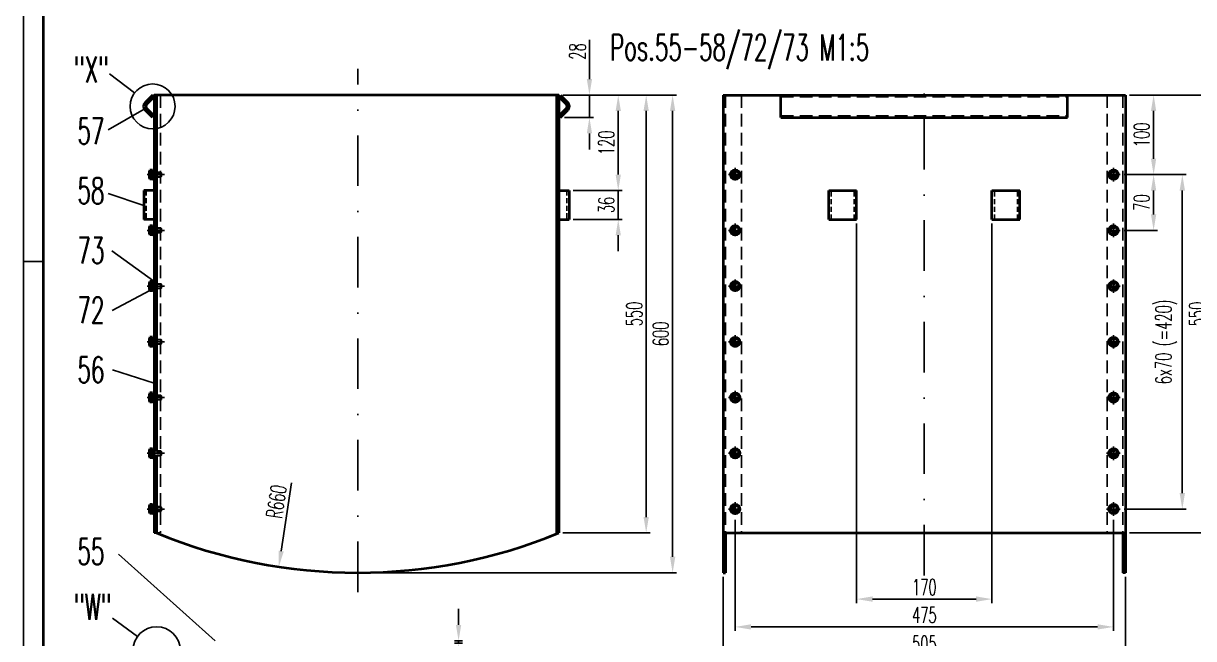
# Model space of a CAD drawing. Extents: x -1561 to -720, y 5788 to 6382.
# Drawn here: x -1556.4 to -1262.5, y 5990.1 to 6144.7 of the extents above; entities that cross this region are included whole.
import ezdxf

# ---------------------------------------------------------------- set-up
doc = ezdxf.new("R2010")
doc.units = 0
doc.linetypes.add('STRICHPUNKT', pattern=[25.4, 12.7, -6.35, 0, -6.35])
doc.linetypes.add('VERDECKT', pattern=[9.525, 6.35, -3.175])
doc.layers.get('Defpoints').update_dxf_attribs({"linetype": 'CONTINUOUS'})
for name, color, linetype, lineweight in [('ACHSE', 150, 'STRICHPUNKT', 25), ('BEM', 6, 'CONTINUOUS', 25), ('TEXT_7', 1, 'CONTINUOUS', 60), ('VERDECKT', 2, 'VERDECKT', 25), ('VOLL_03', 6, 'CONTINUOUS', 25), ('VOLL_05', 7, 'CONTINUOUS', 40)]:
    doc.layers.add(name, color=color, linetype=linetype, lineweight=lineweight)
doc.styles.add('ROMANS', font='romans.shx', dxfattribs={"width": 0.6, "height": 80})
doc.styles.get("Standard").update_dxf_attribs({"font": 'romans.shx', "width": 0.6})
doc.dimstyles.get("Standard").update_dxf_attribs({"dimtxt": 4, "dimasz": 4, "dimexe": 1, "dimexo": 1, "dimgap": 1, "dimtad": 1, "dimdsep": 46, "dimtxsty": 'Standard', "dimcen": 0, "dimclrd": 256, "dimclre": 256, "dimclrt": 256, "dimazin": 0, "dimtfac": 1, "dimtmove": 0, "dimatfit": 3, "dimfxl": 0, "dimtolj": 1, "dimtzin": 0, "dimarcsym": 0})

# ---------------------------------------------------------------- blocks, each defined once
blk = doc.blocks.new('*D70')
at = {"layer": 'BEM', "lineweight": -2}
for p, q in [((-1347.11, 6094.42), (-1347.11, 5999.04)), ((-1313.11, 6094.42), (-1313.11, 5999.04)), ((-1343.11, 6000.04), (-1317.11, 6000.04))]:
    blk.add_line(p, q, dxfattribs=at)
at = {"layer": 'BEM'}
for points in [[(-1343.11, 6000.71), (-1343.11, 5999.37), (-1347.11, 6000.04)], [(-1317.11, 6000.71), (-1317.11, 5999.37), (-1313.11, 6000.04)]]:
    blk.add_solid(points, dxfattribs=at)
at = {"layer": 'Defpoints', "color": 0}
for p in [(-1347.11, 6095.42), (-1313.11, 6095.42), (-1313.11, 6000.04)]:
    blk.add_point(p, dxfattribs=at)
at = {"layer": 'BEM', "insert": (-1330.11, 6003.04), "char_height": 4, "attachment_point": 5}
blk.add_mtext('\\A1;170', dxfattribs=at)
blk = doc.blocks.new('*D69')
at = {"layer": 'BEM', "lineweight": -2}
for p, q in [((-1377.61, 6019.96), (-1377.61, 5992.05)), ((-1282.61, 6019.96), (-1282.61, 5992.05)), ((-1373.61, 5993.05), (-1286.61, 5993.05))]:
    blk.add_line(p, q, dxfattribs=at)
at = {"layer": 'BEM'}
for points in [[(-1373.61, 5993.72), (-1373.61, 5992.39), (-1377.61, 5993.05)], [(-1286.61, 5993.72), (-1286.61, 5992.39), (-1282.61, 5993.05)]]:
    blk.add_solid(points, dxfattribs=at)
at = {"layer": 'Defpoints', "color": 0}
for p in [(-1377.61, 6020.96), (-1282.61, 6020.96), (-1282.61, 5993.05)]:
    blk.add_point(p, dxfattribs=at)
at = {"layer": 'BEM', "insert": (-1330.11, 5996.05), "char_height": 4, "attachment_point": 5}
blk.add_mtext('\\A1;475', dxfattribs=at)
blk = doc.blocks.new('*D68')
at = {"layer": 'BEM', "lineweight": -2}
for p, q in [((-1380.61, 6005.66), (-1380.61, 5984.83)), ((-1279.61, 6005.66), (-1279.61, 5984.83)), ((-1283.61, 5985.83), (-1376.61, 5985.83))]:
    blk.add_line(p, q, dxfattribs=at)
at = {"layer": 'BEM'}
for points in [[(-1376.61, 5986.49), (-1376.61, 5985.16), (-1380.61, 5985.83)], [(-1283.61, 5986.49), (-1283.61, 5985.16), (-1279.61, 5985.83)]]:
    blk.add_solid(points, dxfattribs=at)
at = {"layer": 'Defpoints', "color": 0}
for p in [(-1380.61, 6006.66), (-1279.61, 6006.66), (-1380.61, 5985.83)]:
    blk.add_point(p, dxfattribs=at)
at = {"layer": 'BEM', "insert": (-1330.11, 5988.83), "char_height": 4, "attachment_point": 5}
blk.add_mtext('\\A1;505', dxfattribs=at)
blk = doc.blocks.new('*D67')
at = {"layer": 'BEM', "lineweight": -2}
for p, q in [((-1278.61, 6126.66), (-1257.58, 6126.66)), ((-1258.58, 6122.66), (-1258.58, 6020.66)), ((-1278.61, 6016.66), (-1257.58, 6016.66))]:
    blk.add_line(p, q, dxfattribs=at)
at = {"layer": 'BEM'}
for points in [[(-1259.25, 6122.66), (-1257.92, 6122.66), (-1258.58, 6126.66)], [(-1259.25, 6020.66), (-1257.92, 6020.66), (-1258.58, 6016.66)]]:
    blk.add_solid(points, dxfattribs=at)
at = {"layer": 'Defpoints', "color": 0}
for p in [(-1279.61, 6126.66), (-1279.61, 6016.66), (-1258.58, 6016.66)]:
    blk.add_point(p, dxfattribs=at)
at = {"layer": 'BEM', "insert": (-1261.58, 6071.66), "char_height": 4, "attachment_point": 5, "rotation": 90}
blk.add_mtext('\\A1;550', dxfattribs=at)
blk = doc.blocks.new('*D66')
at = {"layer": 'BEM', "lineweight": -2}
for p, q in [((-1279.91, 6106.66), (-1264.31, 6106.66)), ((-1265.31, 6102.66), (-1265.31, 6026.66)), ((-1279.91, 6022.66), (-1264.31, 6022.66))]:
    blk.add_line(p, q, dxfattribs=at)
at = {"layer": 'BEM'}
for points in [[(-1265.98, 6102.66), (-1264.64, 6102.66), (-1265.31, 6106.66)], [(-1265.98, 6026.66), (-1264.64, 6026.66), (-1265.31, 6022.66)]]:
    blk.add_solid(points, dxfattribs=at)
at = {"layer": 'Defpoints', "color": 0}
for p in [(-1280.91, 6106.66), (-1280.91, 6022.66), (-1265.31, 6022.66)]:
    blk.add_point(p, dxfattribs=at)
at = {"layer": 'BEM', "insert": (-1269.36, 6064.66), "char_height": 4, "attachment_point": 5, "rotation": 90}
blk.add_mtext('\\A1;6x70 (=420)', dxfattribs=at)
blk = doc.blocks.new('*D65')
at = {"layer": 'BEM', "lineweight": -2}
for p, q in [((-1279.91, 6106.66), (-1271.52, 6106.66)), ((-1272.52, 6102.66), (-1272.52, 6096.66)), ((-1279.91, 6092.66), (-1271.52, 6092.66))]:
    blk.add_line(p, q, dxfattribs=at)
at = {"layer": 'BEM'}
for points in [[(-1273.19, 6102.66), (-1271.86, 6102.66), (-1272.52, 6106.66)], [(-1273.19, 6096.66), (-1271.86, 6096.66), (-1272.52, 6092.66)]]:
    blk.add_solid(points, dxfattribs=at)
at = {"layer": 'Defpoints', "color": 0}
for p in [(-1280.91, 6106.66), (-1280.91, 6092.66), (-1272.52, 6092.66)]:
    blk.add_point(p, dxfattribs=at)
at = {"layer": 'BEM', "insert": (-1275.52, 6099.66), "char_height": 4, "attachment_point": 5, "rotation": 90}
blk.add_mtext('\\A1;70', dxfattribs=at)
blk = doc.blocks.new('*D64')
at = {"layer": 'BEM', "lineweight": -2}
for p, q in [((-1278.61, 6126.66), (-1271.52, 6126.66)), ((-1272.52, 6122.66), (-1272.52, 6110.66)), ((-1279.91, 6106.66), (-1271.52, 6106.66))]:
    blk.add_line(p, q, dxfattribs=at)
at = {"layer": 'BEM'}
for points in [[(-1273.19, 6122.66), (-1271.86, 6122.66), (-1272.52, 6126.66)], [(-1273.19, 6110.66), (-1271.86, 6110.66), (-1272.52, 6106.66)]]:
    blk.add_solid(points, dxfattribs=at)
at = {"layer": 'Defpoints', "color": 0}
for p in [(-1279.61, 6126.66), (-1280.91, 6106.66), (-1272.52, 6106.66)]:
    blk.add_point(p, dxfattribs=at)
at = {"layer": 'BEM', "insert": (-1275.52, 6116.66), "char_height": 4, "attachment_point": 5, "rotation": 90}
blk.add_mtext('\\A1;100', dxfattribs=at)
blk = doc.blocks.new('*D203')
at = {"layer": 'BEM', "lineweight": -2}
for p, q in [((-1447.08, 5993.57), (-1447.08, 5997.57)), ((-1446.08, 5989.57), (-1448.08, 5989.57)), ((-1446.08, 5988.97), (-1448.08, 5988.97)), ((-1447.08, 5989.57), (-1447.08, 5988.97)), ((-1447.08, 5984.97), (-1447.08, 5977.37))]:
    blk.add_line(p, q, dxfattribs=at)
at = {"layer": 'BEM'}
for points in [[(-1447.75, 5993.57), (-1446.41, 5993.57), (-1447.08, 5989.57)], [(-1447.75, 5984.97), (-1446.41, 5984.97), (-1447.08, 5988.97)]]:
    blk.add_solid(points, dxfattribs=at)
at = {"layer": 'Defpoints', "color": 0}
for p in [(-1447.08, 5988.97), (-1445.08, 5989.57), (-1445.08, 5988.97)]:
    blk.add_point(p, dxfattribs=at)
at = {"layer": 'BEM', "insert": (-1450.08, 5979.17), "char_height": 4, "attachment_point": 5, "rotation": 90}
blk.add_mtext('\\A1;3', dxfattribs=at)
blk = doc.blocks.new('*D202')
at = {"layer": 'BEM', "lineweight": -2}
for p, q in [((-1420.92, 6126.66), (-1392.32, 6126.66)), ((-1393.32, 6122.66), (-1393.32, 6010.66)), ((-1471.42, 6006.66), (-1392.32, 6006.66))]:
    blk.add_line(p, q, dxfattribs=at)
at = {"layer": 'BEM'}
for points in [[(-1393.99, 6122.66), (-1392.65, 6122.66), (-1393.32, 6126.66)], [(-1393.99, 6010.66), (-1392.65, 6010.66), (-1393.32, 6006.66)]]:
    blk.add_solid(points, dxfattribs=at)
at = {"layer": 'Defpoints', "color": 0}
for p in [(-1421.92, 6126.66), (-1472.42, 6006.66), (-1393.32, 6006.66)]:
    blk.add_point(p, dxfattribs=at)
at = {"layer": 'BEM', "insert": (-1396.32, 6066.66), "char_height": 4, "attachment_point": 5, "rotation": 90}
blk.add_mtext('\\A1;600', dxfattribs=at)
blk = doc.blocks.new('*D201')
at = {"layer": 'BEM', "lineweight": -2}
for p, q in [((-1406.98, 6106.66), (-1406.98, 6110.66)), ((-1418.32, 6102.66), (-1405.98, 6102.66)), ((-1406.98, 6102.66), (-1406.98, 6095.42)), ((-1418.32, 6095.42), (-1405.98, 6095.42)), ((-1406.98, 6091.42), (-1406.98, 6087.42))]:
    blk.add_line(p, q, dxfattribs=at)
at = {"layer": 'BEM'}
for points in [[(-1407.64, 6106.66), (-1406.31, 6106.66), (-1406.98, 6102.66)], [(-1407.64, 6091.42), (-1406.31, 6091.42), (-1406.98, 6095.42)]]:
    blk.add_solid(points, dxfattribs=at)
at = {"layer": 'Defpoints', "color": 0}
for p in [(-1419.32, 6102.66), (-1419.32, 6095.42), (-1406.98, 6095.42)]:
    blk.add_point(p, dxfattribs=at)
at = {"layer": 'BEM', "insert": (-1409.98, 6099.04), "char_height": 4, "attachment_point": 5, "rotation": 90}
blk.add_mtext('\\A1;36', dxfattribs=at)
blk = doc.blocks.new('*D200')
at = {"layer": 'BEM', "lineweight": -2}
for p, q in [((-1420.92, 6126.66), (-1405.98, 6126.66)), ((-1406.98, 6106.66), (-1406.98, 6122.66)), ((-1418.32, 6102.66), (-1405.98, 6102.66))]:
    blk.add_line(p, q, dxfattribs=at)
at = {"layer": 'BEM'}
for points in [[(-1407.64, 6122.66), (-1406.31, 6122.66), (-1406.98, 6126.66)], [(-1407.64, 6106.66), (-1406.31, 6106.66), (-1406.98, 6102.66)]]:
    blk.add_solid(points, dxfattribs=at)
at = {"layer": 'Defpoints', "color": 0}
for p in [(-1421.92, 6126.66), (-1406.98, 6126.66), (-1419.32, 6102.66)]:
    blk.add_point(p, dxfattribs=at)
at = {"layer": 'BEM', "insert": (-1409.98, 6114.66), "char_height": 4, "attachment_point": 5, "rotation": 90}
blk.add_mtext('\\A1;120', dxfattribs=at)
blk = doc.blocks.new('*D199')
at = {"layer": 'BEM', "lineweight": -2}
for p, q in [((-1414.22, 6130.66), (-1414.22, 6140.55)), ((-1420.5, 6126.66), (-1413.22, 6126.66)), ((-1414.22, 6121.01), (-1414.22, 6126.66)), ((-1420.5, 6121.01), (-1413.22, 6121.01)), ((-1414.22, 6117.01), (-1414.22, 6113.01))]:
    blk.add_line(p, q, dxfattribs=at)
at = {"layer": 'BEM'}
for points in [[(-1414.88, 6130.66), (-1413.55, 6130.66), (-1414.22, 6126.66)], [(-1414.88, 6117.01), (-1413.55, 6117.01), (-1414.22, 6121.01)]]:
    blk.add_solid(points, dxfattribs=at)
at = {"layer": 'Defpoints', "color": 0}
for p in [(-1421.5, 6126.66), (-1414.22, 6126.66), (-1421.5, 6121.01)]:
    blk.add_point(p, dxfattribs=at)
at = {"layer": 'BEM', "insert": (-1417.22, 6137.61), "char_height": 4, "attachment_point": 5, "rotation": 90}
blk.add_mtext('\\A1;28', dxfattribs=at)
blk = doc.blocks.new('*D198')
at = {"layer": 'BEM', "lineweight": -2}
for p, q in [((-1420.92, 6126.66), (-1398.96, 6126.66)), ((-1399.96, 6122.66), (-1399.96, 6020.66)), ((-1420.92, 6016.66), (-1398.96, 6016.66))]:
    blk.add_line(p, q, dxfattribs=at)
at = {"layer": 'BEM'}
for points in [[(-1400.63, 6122.66), (-1399.3, 6122.66), (-1399.96, 6126.66)], [(-1400.63, 6020.66), (-1399.3, 6020.66), (-1399.96, 6016.66)]]:
    blk.add_solid(points, dxfattribs=at)
at = {"layer": 'Defpoints', "color": 0}
for p in [(-1421.92, 6126.66), (-1421.92, 6016.66), (-1399.96, 6016.66)]:
    blk.add_point(p, dxfattribs=at)
at = {"layer": 'BEM', "insert": (-1402.96, 6071.66), "char_height": 4, "attachment_point": 5, "rotation": 90}
blk.add_mtext('\\A1;550', dxfattribs=at)
blk = doc.blocks.new('*D197')
at = {"layer": 'BEM', "lineweight": -2}
blk.add_line((-1489.05, 6029.23), (-1491.64, 6012.11), dxfattribs=at)
at = {"layer": 'BEM'}
blk.add_solid([(-1492.3, 6012.21), (-1490.98, 6012.01), (-1492.24, 6008.15)], dxfattribs=at)
at = {"layer": 'Defpoints', "color": 0}
for p in [(-1472.42, 6139.17), (-1492.24, 6008.15)]:
    blk.add_point(p, dxfattribs=at)
at = {"layer": 'BEM', "insert": (-1492.8, 6024.51), "char_height": 4, "attachment_point": 5, "rotation": 81.3977}
blk.add_mtext('\\A1;R660', dxfattribs=at)

msp = doc.modelspace()

# ---------------------------------------------------------------- linework, layer by layer
at = {"layer": 'ACHSE'}
for p, q in [((-1472.4213, 6001.8215), (-1472.4213, 6133.228)), ((-1330.1141, 6005.9866), (-1330.1141, 6132.8258)), ((-1282.6141, 6108.3633), (-1282.6141, 6104.9622)), ((-1525.3335, 6106.6628), (-1520.9473, 6106.6628)), ((-1280.9135, 6106.6628), (-1284.3146, 6106.6628)), ((-1525.3335, 6092.6628), (-1520.9473, 6092.6628)), ((-1280.9135, 6092.6628), (-1284.3146, 6092.6628)), ((-1282.6141, 6094.3633), (-1282.6141, 6090.9622)), ((-1525.3335, 6078.6628), (-1520.9473, 6078.6628)), ((-1280.9135, 6078.6628), (-1284.3146, 6078.6628)), ((-1282.6141, 6080.3633), (-1282.6141, 6076.9622)), ((-1282.6141, 6066.3633), (-1282.6141, 6062.9622)), ((-1525.3335, 6064.6628), (-1520.9473, 6064.6628)), ((-1280.9135, 6064.6628), (-1284.3146, 6064.6628)), ((-1282.6141, 6052.3633), (-1282.6141, 6048.9622)), ((-1525.3335, 6050.6628), (-1520.9473, 6050.6628)), ((-1280.9135, 6050.6628), (-1284.3146, 6050.6628)), ((-1282.6141, 6038.3633), (-1282.6141, 6034.9622)), ((-1525.3335, 6036.6628), (-1520.9473, 6036.6628)), ((-1280.9135, 6036.6628), (-1284.3146, 6036.6628)), ((-1525.3335, 6022.6628), (-1520.9473, 6022.6628)), ((-1280.9135, 6022.6628), (-1284.3146, 6022.6628)), ((-1282.6141, 6024.3633), (-1282.6141, 6020.9622))]:
    msp.add_line(p, q, dxfattribs=at)
at = {"layer": 'ACHSE', "ltscale": 0.2}
for p, q in [((-1377.6141, 6108.3633), (-1377.6141, 6104.9622)), ((-1379.3146, 6106.6628), (-1375.9135, 6106.6628)), ((-1379.3146, 6092.6628), (-1375.9135, 6092.6628)), ((-1377.6141, 6094.3633), (-1377.6141, 6090.9622)), ((-1379.3146, 6078.6628), (-1375.9135, 6078.6628)), ((-1377.6141, 6080.3633), (-1377.6141, 6076.9622)), ((-1377.6141, 6066.3633), (-1377.6141, 6062.9622)), ((-1379.3146, 6064.6628), (-1375.9135, 6064.6628)), ((-1377.6141, 6052.3633), (-1377.6141, 6048.9622)), ((-1379.3146, 6050.6628), (-1375.9135, 6050.6628)), ((-1377.6141, 6038.3633), (-1377.6141, 6034.9622)), ((-1379.3146, 6036.6628), (-1375.9135, 6036.6628)), ((-1379.3146, 6022.6628), (-1375.9135, 6022.6628)), ((-1377.6141, 6024.3633), (-1377.6141, 6020.9622))]:
    msp.add_line(p, q, dxfattribs=at)
at = {"layer": 'BEM'}
for p, q in [((-1534.7842, 6131.9793), (-1528.4423, 6127.2052)), ((-1535.0566, 6117.941), (-1526.0082, 6123.1372)), ((-1535.1069, 6101.9133), (-1526.1213, 6098.8966)), ((-1534.1653, 6087.552), (-1523.6513, 6079.8628)), ((-1534.1252, 6072.4966), (-1524.6476, 6077.5466)), ((-1534.0003, 6057.5918), (-1523.5213, 6054.2862)), ((-1508.2358, 5989.5741), (-1532.4993, 6011.3085)), ((-1534.0376, 5995.2576), (-1527.7102, 5990.6565))]:
    msp.add_line(p, q, dxfattribs=at)
for centre, radius in [((-1523.9263, 6123.8058), 5.6524), ((-1522.9213, 5987.1741), 5.9211)]:
    msp.add_circle(centre, radius, dxfattribs=at)
at = {"layer": 'VERDECKT', "ltscale": 0.5}
for p, q in [((-1521.9213, 6126.6628), (-1521.9213, 6016.6628)), ((-1380.0141, 6126.6628), (-1380.0141, 6016.6628)), ((-1376.0141, 6126.6628), (-1376.0141, 6016.6628)), ((-1366.1141, 6126.2385), (-1294.1141, 6126.2385)), ((-1284.2141, 6126.6628), (-1284.2141, 6016.6628)), ((-1280.2141, 6126.6628), (-1280.2141, 6016.6628)), ((-1366.1141, 6121.4302), (-1294.1141, 6121.4302)), ((-1521.7131, 6023.1408), (-1521.8351, 6023.2628)), ((-1521.8351, 6023.2628), (-1521.8351, 6022.0628)), ((-1521.8351, 6022.0628), (-1521.7131, 6022.1848)), ((-1521.7131, 6023.1408), (-1521.7131, 6022.1848)), ((-1522.9213, 6016.6628), (-1521.9213, 6016.6628))]:
    msp.add_line(p, q, dxfattribs=at)
at = {"layer": 'VERDECKT', "ltscale": 0.2}
for p, q in [((-1521.8351, 6107.2628), (-1523.5213, 6107.2628)), ((-1521.7131, 6107.1408), (-1523.5213, 6107.1408)), ((-1521.7131, 6106.1848), (-1523.5213, 6106.1848)), ((-1521.8351, 6106.0628), (-1523.5213, 6106.0628)), ((-1521.7131, 6107.1408), (-1521.8351, 6107.2628)), ((-1521.8351, 6107.2628), (-1521.8351, 6106.0628)), ((-1521.8351, 6106.0628), (-1521.7131, 6106.1848)), ((-1521.7131, 6107.1408), (-1521.7131, 6106.1848)), ((-1525.5213, 6102.6628), (-1525.5213, 6095.4205)), ((-1419.9213, 6102.6628), (-1419.9213, 6095.4205)), ((-1353.5141, 6095.4205), (-1353.5141, 6102.6628)), ((-1347.7141, 6095.4205), (-1347.7141, 6102.6628)), ((-1312.5141, 6095.4205), (-1312.5141, 6102.6628)), ((-1306.7141, 6095.4205), (-1306.7141, 6102.6628)), ((-1521.8351, 6093.2628), (-1523.5213, 6093.2628)), ((-1521.7131, 6093.1408), (-1523.5213, 6093.1408)), ((-1521.7131, 6093.1408), (-1521.8351, 6093.2628)), ((-1521.8351, 6093.2628), (-1521.8351, 6092.0628)), ((-1521.7131, 6093.1408), (-1521.7131, 6092.1848)), ((-1521.7131, 6092.1848), (-1523.5213, 6092.1848)), ((-1521.8351, 6092.0628), (-1523.5213, 6092.0628)), ((-1521.8351, 6092.0628), (-1521.7131, 6092.1848)), ((-1521.8351, 6079.2628), (-1523.5213, 6079.2628)), ((-1521.7131, 6079.1408), (-1523.5213, 6079.1408)), ((-1521.7131, 6078.1848), (-1523.5213, 6078.1848)), ((-1521.8351, 6078.0628), (-1523.5213, 6078.0628)), ((-1521.7131, 6079.1408), (-1521.8351, 6079.2628)), ((-1521.8351, 6079.2628), (-1521.8351, 6078.0628)), ((-1521.8351, 6078.0628), (-1521.7131, 6078.1848)), ((-1521.7131, 6079.1408), (-1521.7131, 6078.1848)), ((-1521.8351, 6065.2628), (-1523.5213, 6065.2628)), ((-1521.7131, 6065.1408), (-1523.5213, 6065.1408)), ((-1521.7131, 6064.1848), (-1523.5213, 6064.1848)), ((-1521.8351, 6064.0628), (-1523.5213, 6064.0628)), ((-1521.7131, 6065.1408), (-1521.8351, 6065.2628)), ((-1521.8351, 6065.2628), (-1521.8351, 6064.0628)), ((-1521.8351, 6064.0628), (-1521.7131, 6064.1848)), ((-1521.7131, 6065.1408), (-1521.7131, 6064.1848)), ((-1521.8351, 6051.2628), (-1523.5213, 6051.2628)), ((-1521.7131, 6051.1408), (-1523.5213, 6051.1408)), ((-1521.7131, 6050.1848), (-1523.5213, 6050.1848)), ((-1521.8351, 6050.0628), (-1523.5213, 6050.0628)), ((-1521.7131, 6051.1408), (-1521.8351, 6051.2628)), ((-1521.8351, 6051.2628), (-1521.8351, 6050.0628)), ((-1521.8351, 6050.0628), (-1521.7131, 6050.1848)), ((-1521.7131, 6051.1408), (-1521.7131, 6050.1848)), ((-1521.8351, 6037.2628), (-1523.5213, 6037.2628)), ((-1521.7131, 6037.1408), (-1523.5213, 6037.1408)), ((-1521.7131, 6037.1408), (-1521.8351, 6037.2628)), ((-1521.8351, 6037.2628), (-1521.8351, 6036.0628)), ((-1521.7131, 6037.1408), (-1521.7131, 6036.1848)), ((-1521.7131, 6036.1848), (-1523.5213, 6036.1848)), ((-1521.8351, 6036.0628), (-1523.5213, 6036.0628)), ((-1521.8351, 6036.0628), (-1521.7131, 6036.1848)), ((-1521.8351, 6023.2628), (-1523.5213, 6023.2628)), ((-1521.7131, 6023.1408), (-1523.5213, 6023.1408)), ((-1521.7131, 6022.1848), (-1523.5213, 6022.1848)), ((-1521.8351, 6022.0628), (-1523.5213, 6022.0628))]:
    msp.add_line(p, q, dxfattribs=at)
for centre, radius in [((-1377.6141, 6106.6628), 0.8235), ((-1282.6141, 6106.6628), 0.8235), ((-1377.6141, 6106.6628), 0.6), ((-1282.6141, 6106.6628), 0.6), ((-1377.6141, 6092.6628), 0.8235), ((-1377.6141, 6092.6628), 0.6), ((-1282.6141, 6092.6628), 0.8235), ((-1282.6141, 6092.6628), 0.6), ((-1377.6141, 6078.6628), 0.8235), ((-1377.6141, 6078.6628), 0.6), ((-1282.6141, 6078.6628), 0.8235), ((-1282.6141, 6078.6628), 0.6), ((-1377.6141, 6064.6628), 0.8235), ((-1377.6141, 6064.6628), 0.6), ((-1282.6141, 6064.6628), 0.8235), ((-1282.6141, 6064.6628), 0.6), ((-1377.6141, 6050.6628), 0.8235), ((-1282.6141, 6050.6628), 0.8235), ((-1377.6141, 6050.6628), 0.6), ((-1282.6141, 6050.6628), 0.6), ((-1377.6141, 6036.6628), 0.8235), ((-1377.6141, 6036.6628), 0.6), ((-1282.6141, 6036.6628), 0.8235), ((-1282.6141, 6036.6628), 0.6), ((-1377.6141, 6022.6628), 0.8235), ((-1377.6141, 6022.6628), 0.6), ((-1282.6141, 6022.6628), 0.8235), ((-1282.6141, 6022.6628), 0.6)]:
    msp.add_circle(centre, radius, dxfattribs=at)
for centre, start, end in [((-1377.6141, 6106.6628), 75, 345), ((-1282.6141, 6106.6628), 195, 105), ((-1377.6141, 6092.6628), 75, 345), ((-1282.6141, 6092.6628), 195, 105), ((-1377.6141, 6078.6628), 75, 345), ((-1282.6141, 6078.6628), 195, 105), ((-1377.6141, 6064.6628), 75, 345), ((-1282.6141, 6064.6628), 195, 105), ((-1377.6141, 6050.6628), 75, 345), ((-1282.6141, 6050.6628), 195, 105), ((-1377.6141, 6036.6628), 75, 345), ((-1282.6141, 6036.6628), 195, 105), ((-1377.6141, 6022.6628), 75, 345), ((-1282.6141, 6022.6628), 195, 105)]:
    msp.add_arc(centre, 0.478, start, end, dxfattribs=at)
at = {"layer": 'VOLL_03', "ltscale": 0.8}
for p, q in [((-1556.3783, 6376.8285), (-1556.3783, 5792.8285)), ((-1551.3783, 6084.8285), (-1556.3783, 6084.8285))]:
    msp.add_line(p, q, dxfattribs=at)
at = {"layer": 'VOLL_05', "ltscale": 0.8}
msp.add_line((-1551.3783, 6371.8285), (-1551.3783, 5797.8285), dxfattribs=at)
at = {"layer": 'VOLL_05'}
for p, q in [((-1523.9456, 6126.6628), (-1525.7841, 6124.8243)), ((-1523.5213, 6126.2385), (-1525.3598, 6124.4)), ((-1523.5213, 6126.2385), (-1523.9456, 6126.6628)), ((-1421.9213, 6126.6628), (-1523.5213, 6126.6628)), ((-1523.5213, 6126.6628), (-1523.5213, 6016.6628)), ((-1522.9213, 6126.6628), (-1522.9213, 6037.2628)), ((-1422.5213, 6126.6628), (-1422.5213, 6016.6628)), ((-1421.9213, 6126.6628), (-1421.9213, 6016.6628)), ((-1421.9213, 6126.2385), (-1421.497, 6126.6628)), ((-1421.9213, 6126.2385), (-1420.0828, 6124.4)), ((-1421.497, 6126.6628), (-1419.6586, 6124.8243)), ((-1380.6141, 6126.6628), (-1380.6141, 6006.6628)), ((-1380.6141, 6126.6628), (-1279.6141, 6126.6628)), ((-1366.1141, 6121.0059), (-1366.1141, 6126.6628)), ((-1294.1141, 6121.0059), (-1294.1141, 6126.6628)), ((-1279.6141, 6126.6628), (-1279.6141, 6006.6628)), ((-1523.9456, 6121.0059), (-1525.7841, 6122.8444)), ((-1523.5213, 6121.4302), (-1525.3598, 6123.2687)), ((-1421.9213, 6121.4302), (-1420.0828, 6123.2687)), ((-1421.497, 6121.0059), (-1419.6586, 6122.8444)), ((-1523.5213, 6121.4302), (-1523.9456, 6121.0059)), ((-1421.9213, 6121.4302), (-1421.497, 6121.0059)), ((-1366.1141, 6121.0059), (-1294.1141, 6121.0059)), ((-1524.7101, 6105.7968), (-1524.7101, 6107.5288)), ((-1523.9563, 6107.8175), (-1524.6249, 6107.8175)), ((-1523.9563, 6107.5753), (-1523.9563, 6107.8175)), ((-1523.9563, 6105.5081), (-1523.9563, 6107.8175)), ((-1523.8813, 6107.4863), (-1523.9563, 6107.4863)), ((-1523.8813, 6107.7628), (-1523.7813, 6107.8628)), ((-1523.8813, 6107.7628), (-1523.8813, 6105.5628)), ((-1523.8813, 6105.8393), (-1523.8813, 6107.4863)), ((-1523.7813, 6107.8628), (-1523.5213, 6107.8628)), ((-1523.7813, 6107.8628), (-1523.7813, 6105.4628)), ((-1378.6141, 6107.2401), (-1377.6141, 6107.8175)), ((-1376.6141, 6107.2401), (-1377.6141, 6107.8175)), ((-1283.6141, 6107.2401), (-1282.6141, 6107.8175)), ((-1281.6141, 6107.2401), (-1282.6141, 6107.8175)), ((-1523.9563, 6107.2401), (-1524.6249, 6107.2401)), ((-1523.9563, 6106.0854), (-1524.6249, 6106.0854)), ((-1523.9563, 6105.5081), (-1524.6249, 6105.5081)), ((-1523.8813, 6105.8393), (-1523.9563, 6105.8393)), ((-1523.9563, 6105.7503), (-1523.9563, 6105.5081)), ((-1523.8813, 6105.5628), (-1523.7813, 6105.4628)), ((-1523.7813, 6105.4628), (-1523.5213, 6105.4628)), ((-1378.6141, 6107.2401), (-1378.6141, 6106.0854)), ((-1378.6141, 6106.0854), (-1377.6141, 6105.5081)), ((-1376.6141, 6106.0854), (-1377.6141, 6105.5081)), ((-1376.6141, 6107.2401), (-1376.6141, 6106.0854)), ((-1283.6141, 6107.2401), (-1283.6141, 6106.0854)), ((-1283.6141, 6106.0854), (-1282.6141, 6105.5081)), ((-1281.6141, 6106.0854), (-1282.6141, 6105.5081)), ((-1281.6141, 6107.2401), (-1281.6141, 6106.0854)), ((-1523.5213, 6102.6628), (-1526.1213, 6102.6628)), ((-1526.1213, 6102.6628), (-1526.1213, 6095.4205)), ((-1523.5213, 6102.6628), (-1523.5213, 6101.4205)), ((-1523.5213, 6101.4205), (-1523.5213, 6095.4205)), ((-1421.9213, 6102.6628), (-1421.9213, 6101.4205)), ((-1421.9213, 6102.6628), (-1419.3213, 6102.6628)), ((-1421.9213, 6101.4205), (-1421.9213, 6095.4205)), ((-1419.3213, 6102.6628), (-1419.3213, 6095.4205)), ((-1354.1141, 6102.6628), (-1347.1141, 6102.6628)), ((-1354.1141, 6095.4205), (-1354.1141, 6102.6628)), ((-1347.1141, 6095.4205), (-1347.1141, 6102.6628)), ((-1313.1141, 6095.4205), (-1313.1141, 6102.6628)), ((-1313.1141, 6102.6628), (-1306.1141, 6102.6628)), ((-1306.1141, 6095.4205), (-1306.1141, 6102.6628)), ((-1523.5213, 6095.4205), (-1526.1213, 6095.4205)), ((-1524.7101, 6091.7968), (-1524.7101, 6093.5288)), ((-1523.9563, 6093.8175), (-1524.6249, 6093.8175)), ((-1523.9563, 6093.2401), (-1524.6249, 6093.2401)), ((-1523.9563, 6093.5753), (-1523.9563, 6093.8175)), ((-1523.9563, 6091.5081), (-1523.9563, 6093.8175)), ((-1523.8813, 6093.4863), (-1523.9563, 6093.4863)), ((-1523.8813, 6093.7628), (-1523.7813, 6093.8628)), ((-1523.8813, 6093.7628), (-1523.8813, 6091.5628)), ((-1523.8813, 6091.8393), (-1523.8813, 6093.4863)), ((-1523.7813, 6093.8628), (-1523.7813, 6091.4628)), ((-1523.7813, 6093.8628), (-1523.5213, 6093.8628)), ((-1421.9213, 6095.4205), (-1419.3213, 6095.4205)), ((-1378.6141, 6093.2401), (-1377.6141, 6093.8175)), ((-1378.6141, 6093.2401), (-1378.6141, 6092.0854)), ((-1376.6141, 6093.2401), (-1377.6141, 6093.8175)), ((-1376.6141, 6093.2401), (-1376.6141, 6092.0854)), ((-1354.1141, 6095.4205), (-1347.1141, 6095.4205)), ((-1313.1141, 6095.4205), (-1306.1141, 6095.4205)), ((-1283.6141, 6093.2401), (-1282.6141, 6093.8175)), ((-1283.6141, 6093.2401), (-1283.6141, 6092.0854)), ((-1281.6141, 6093.2401), (-1282.6141, 6093.8175)), ((-1281.6141, 6093.2401), (-1281.6141, 6092.0854)), ((-1523.9563, 6092.0854), (-1524.6249, 6092.0854)), ((-1523.9563, 6091.5081), (-1524.6249, 6091.5081)), ((-1523.8813, 6091.8393), (-1523.9563, 6091.8393)), ((-1523.9563, 6091.7503), (-1523.9563, 6091.5081)), ((-1523.8813, 6091.5628), (-1523.7813, 6091.4628)), ((-1523.7813, 6091.4628), (-1523.5213, 6091.4628)), ((-1378.6141, 6092.0854), (-1377.6141, 6091.5081)), ((-1376.6141, 6092.0854), (-1377.6141, 6091.5081)), ((-1283.6141, 6092.0854), (-1282.6141, 6091.5081)), ((-1281.6141, 6092.0854), (-1282.6141, 6091.5081)), ((-1524.7101, 6077.7968), (-1524.7101, 6079.5288)), ((-1523.9563, 6079.8175), (-1524.6249, 6079.8175)), ((-1523.9563, 6079.2401), (-1524.6249, 6079.2401)), ((-1523.9563, 6078.0854), (-1524.6249, 6078.0854)), ((-1523.9563, 6079.5753), (-1523.9563, 6079.8175)), ((-1523.9563, 6077.5081), (-1523.9563, 6079.8175)), ((-1523.8813, 6079.4863), (-1523.9563, 6079.4863)), ((-1523.8813, 6079.7628), (-1523.7813, 6079.8628)), ((-1523.8813, 6079.7628), (-1523.8813, 6077.5628)), ((-1523.8813, 6077.8393), (-1523.8813, 6079.4863)), ((-1523.7813, 6079.8628), (-1523.7813, 6077.4628)), ((-1523.7813, 6079.8628), (-1523.5213, 6079.8628)), ((-1378.6141, 6079.2401), (-1377.6141, 6079.8175)), ((-1378.6141, 6079.2401), (-1378.6141, 6078.0854)), ((-1378.6141, 6078.0854), (-1377.6141, 6077.5081)), ((-1376.6141, 6079.2401), (-1377.6141, 6079.8175)), ((-1376.6141, 6078.0854), (-1377.6141, 6077.5081)), ((-1376.6141, 6079.2401), (-1376.6141, 6078.0854)), ((-1283.6141, 6079.2401), (-1282.6141, 6079.8175)), ((-1283.6141, 6079.2401), (-1283.6141, 6078.0854)), ((-1283.6141, 6078.0854), (-1282.6141, 6077.5081)), ((-1281.6141, 6079.2401), (-1282.6141, 6079.8175)), ((-1281.6141, 6078.0854), (-1282.6141, 6077.5081)), ((-1281.6141, 6079.2401), (-1281.6141, 6078.0854)), ((-1523.9563, 6077.5081), (-1524.6249, 6077.5081)), ((-1523.8813, 6077.8393), (-1523.9563, 6077.8393)), ((-1523.9563, 6077.7503), (-1523.9563, 6077.5081)), ((-1523.8813, 6077.5628), (-1523.7813, 6077.4628)), ((-1523.7813, 6077.4628), (-1523.5213, 6077.4628)), ((-1524.7101, 6063.7968), (-1524.7101, 6065.5288)), ((-1523.9563, 6065.8175), (-1524.6249, 6065.8175)), ((-1523.9563, 6065.2401), (-1524.6249, 6065.2401)), ((-1523.9563, 6064.0854), (-1524.6249, 6064.0854)), ((-1523.9563, 6063.5081), (-1524.6249, 6063.5081)), ((-1523.9563, 6065.5753), (-1523.9563, 6065.8175)), ((-1523.9563, 6063.5081), (-1523.9563, 6065.8175)), ((-1523.8813, 6065.4863), (-1523.9563, 6065.4863)), ((-1523.8813, 6063.8393), (-1523.9563, 6063.8393)), ((-1523.9563, 6063.7503), (-1523.9563, 6063.5081)), ((-1523.8813, 6065.7628), (-1523.7813, 6065.8628)), ((-1523.8813, 6065.7628), (-1523.8813, 6063.5628)), ((-1523.8813, 6063.8393), (-1523.8813, 6065.4863)), ((-1523.8813, 6063.5628), (-1523.7813, 6063.4628)), ((-1523.7813, 6065.8628), (-1523.7813, 6063.4628)), ((-1523.7813, 6065.8628), (-1523.5213, 6065.8628)), ((-1523.7813, 6063.4628), (-1523.5213, 6063.4628)), ((-1378.6141, 6065.2401), (-1377.6141, 6065.8175)), ((-1378.6141, 6065.2401), (-1378.6141, 6064.0854)), ((-1378.6141, 6064.0854), (-1377.6141, 6063.5081)), ((-1376.6141, 6065.2401), (-1377.6141, 6065.8175)), ((-1376.6141, 6064.0854), (-1377.6141, 6063.5081)), ((-1376.6141, 6065.2401), (-1376.6141, 6064.0854)), ((-1283.6141, 6065.2401), (-1282.6141, 6065.8175)), ((-1283.6141, 6065.2401), (-1283.6141, 6064.0854)), ((-1283.6141, 6064.0854), (-1282.6141, 6063.5081)), ((-1281.6141, 6065.2401), (-1282.6141, 6065.8175)), ((-1281.6141, 6064.0854), (-1282.6141, 6063.5081)), ((-1281.6141, 6065.2401), (-1281.6141, 6064.0854)), ((-1524.7101, 6049.7968), (-1524.7101, 6051.5288)), ((-1523.9563, 6051.8175), (-1524.6249, 6051.8175)), ((-1523.9563, 6051.5753), (-1523.9563, 6051.8175)), ((-1523.9563, 6049.5081), (-1523.9563, 6051.8175)), ((-1523.8813, 6051.4863), (-1523.9563, 6051.4863)), ((-1523.8813, 6051.7628), (-1523.7813, 6051.8628)), ((-1523.8813, 6051.7628), (-1523.8813, 6049.5628)), ((-1523.8813, 6049.8393), (-1523.8813, 6051.4863)), ((-1523.7813, 6051.8628), (-1523.7813, 6049.4628)), ((-1523.7813, 6051.8628), (-1523.5213, 6051.8628)), ((-1378.6141, 6051.2401), (-1377.6141, 6051.8175)), ((-1376.6141, 6051.2401), (-1377.6141, 6051.8175)), ((-1283.6141, 6051.2401), (-1282.6141, 6051.8175)), ((-1281.6141, 6051.2401), (-1282.6141, 6051.8175)), ((-1523.9563, 6051.2401), (-1524.6249, 6051.2401)), ((-1523.9563, 6050.0854), (-1524.6249, 6050.0854)), ((-1523.9563, 6049.5081), (-1524.6249, 6049.5081)), ((-1523.8813, 6049.8393), (-1523.9563, 6049.8393)), ((-1523.9563, 6049.7503), (-1523.9563, 6049.5081)), ((-1523.8813, 6049.5628), (-1523.7813, 6049.4628)), ((-1523.7813, 6049.4628), (-1523.5213, 6049.4628)), ((-1378.6141, 6051.2401), (-1378.6141, 6050.0854)), ((-1378.6141, 6050.0854), (-1377.6141, 6049.5081)), ((-1376.6141, 6050.0854), (-1377.6141, 6049.5081)), ((-1376.6141, 6051.2401), (-1376.6141, 6050.0854)), ((-1283.6141, 6051.2401), (-1283.6141, 6050.0854)), ((-1283.6141, 6050.0854), (-1282.6141, 6049.5081)), ((-1281.6141, 6050.0854), (-1282.6141, 6049.5081)), ((-1281.6141, 6051.2401), (-1281.6141, 6050.0854)), ((-1524.7101, 6035.7968), (-1524.7101, 6037.5288)), ((-1523.9563, 6037.8175), (-1524.6249, 6037.8175)), ((-1523.9563, 6037.2401), (-1524.6249, 6037.2401)), ((-1523.9563, 6037.5753), (-1523.9563, 6037.8175)), ((-1523.9563, 6035.5081), (-1523.9563, 6037.8175)), ((-1523.8813, 6037.4863), (-1523.9563, 6037.4863)), ((-1523.8813, 6037.7628), (-1523.7813, 6037.8628)), ((-1523.8813, 6037.7628), (-1523.8813, 6035.5628)), ((-1523.8813, 6035.8393), (-1523.8813, 6037.4863)), ((-1523.7813, 6037.8628), (-1523.7813, 6035.4628)), ((-1523.7813, 6037.8628), (-1523.5213, 6037.8628)), ((-1378.6141, 6037.2401), (-1377.6141, 6037.8175)), ((-1378.6141, 6037.2401), (-1378.6141, 6036.0854)), ((-1376.6141, 6037.2401), (-1377.6141, 6037.8175)), ((-1376.6141, 6037.2401), (-1376.6141, 6036.0854)), ((-1283.6141, 6037.2401), (-1282.6141, 6037.8175)), ((-1283.6141, 6037.2401), (-1283.6141, 6036.0854)), ((-1281.6141, 6037.2401), (-1282.6141, 6037.8175)), ((-1281.6141, 6037.2401), (-1281.6141, 6036.0854)), ((-1523.9563, 6036.0854), (-1524.6249, 6036.0854)), ((-1523.9563, 6035.5081), (-1524.6249, 6035.5081)), ((-1523.8813, 6035.8393), (-1523.9563, 6035.8393)), ((-1523.9563, 6035.7503), (-1523.9563, 6035.5081)), ((-1523.8813, 6035.5628), (-1523.7813, 6035.4628)), ((-1523.7813, 6035.4628), (-1523.5213, 6035.4628)), ((-1522.9213, 6036.0628), (-1522.9213, 6016.6628)), ((-1378.6141, 6036.0854), (-1377.6141, 6035.5081)), ((-1376.6141, 6036.0854), (-1377.6141, 6035.5081)), ((-1283.6141, 6036.0854), (-1282.6141, 6035.5081)), ((-1281.6141, 6036.0854), (-1282.6141, 6035.5081)), ((-1524.7101, 6021.7968), (-1524.7101, 6023.5288)), ((-1523.9563, 6023.8175), (-1524.6249, 6023.8175)), ((-1523.9563, 6023.2401), (-1524.6249, 6023.2401)), ((-1523.9563, 6022.0854), (-1524.6249, 6022.0854)), ((-1523.9563, 6023.5753), (-1523.9563, 6023.8175)), ((-1523.9563, 6021.5081), (-1523.9563, 6023.8175)), ((-1523.8813, 6023.4863), (-1523.9563, 6023.4863)), ((-1523.8813, 6023.7628), (-1523.7813, 6023.8628)), ((-1523.8813, 6023.7628), (-1523.8813, 6021.5628)), ((-1523.8813, 6021.8393), (-1523.8813, 6023.4863)), ((-1523.7813, 6023.8628), (-1523.7813, 6021.4628)), ((-1523.7813, 6023.8628), (-1523.5213, 6023.8628)), ((-1378.6141, 6023.2401), (-1377.6141, 6023.8175)), ((-1378.6141, 6023.2401), (-1378.6141, 6022.0854)), ((-1378.6141, 6022.0854), (-1377.6141, 6021.5081)), ((-1376.6141, 6023.2401), (-1377.6141, 6023.8175)), ((-1376.6141, 6022.0854), (-1377.6141, 6021.5081)), ((-1376.6141, 6023.2401), (-1376.6141, 6022.0854)), ((-1283.6141, 6023.2401), (-1282.6141, 6023.8175)), ((-1283.6141, 6023.2401), (-1283.6141, 6022.0854)), ((-1283.6141, 6022.0854), (-1282.6141, 6021.5081)), ((-1281.6141, 6023.2401), (-1282.6141, 6023.8175)), ((-1281.6141, 6022.0854), (-1282.6141, 6021.5081)), ((-1281.6141, 6023.2401), (-1281.6141, 6022.0854)), ((-1523.9563, 6021.5081), (-1524.6249, 6021.5081)), ((-1523.8813, 6021.8393), (-1523.9563, 6021.8393)), ((-1523.9563, 6021.7503), (-1523.9563, 6021.5081)), ((-1523.8813, 6021.5628), (-1523.7813, 6021.4628)), ((-1523.7813, 6021.4628), (-1523.5213, 6021.4628)), ((-1522.9213, 6016.6628), (-1523.5213, 6016.6628)), ((-1422.5213, 6016.6628), (-1421.9213, 6016.6628)), ((-1380.6141, 6016.6628), (-1279.6141, 6016.6628)), ((-1380.0141, 6016.6628), (-1380.0141, 6006.6628)), ((-1280.2141, 6016.6628), (-1280.2141, 6006.6628)), ((-1380.6141, 6006.6628), (-1380.0141, 6006.6628)), ((-1279.6141, 6006.6628), (-1280.2141, 6006.6628))]:
    msp.add_line(p, q, dxfattribs=at)
for centre, radius in [((-1377.6141, 6106.6628), 1.2), ((-1377.6141, 6106.6628), 1), ((-1282.6141, 6106.6628), 1.2), ((-1282.6141, 6106.6628), 1), ((-1377.6141, 6092.6628), 1.2), ((-1377.6141, 6092.6628), 1), ((-1282.6141, 6092.6628), 1.2), ((-1282.6141, 6092.6628), 1), ((-1377.6141, 6078.6628), 1.2), ((-1377.6141, 6078.6628), 1), ((-1282.6141, 6078.6628), 1.2), ((-1282.6141, 6078.6628), 1), ((-1377.6141, 6064.6628), 1.2), ((-1377.6141, 6064.6628), 1), ((-1282.6141, 6064.6628), 1.2), ((-1282.6141, 6064.6628), 1), ((-1377.6141, 6050.6628), 1.2), ((-1377.6141, 6050.6628), 1), ((-1282.6141, 6050.6628), 1.2), ((-1282.6141, 6050.6628), 1), ((-1377.6141, 6036.6628), 1.2), ((-1377.6141, 6036.6628), 1), ((-1282.6141, 6036.6628), 1.2), ((-1282.6141, 6036.6628), 1), ((-1377.6141, 6022.6628), 1.2), ((-1377.6141, 6022.6628), 1), ((-1282.6141, 6022.6628), 1.2), ((-1282.6141, 6022.6628), 1)]:
    msp.add_circle(centre, radius, dxfattribs=at)
for centre, radius, start, end in [((-1524.7941, 6123.8344), 1.4, 135, 225), ((-1524.7941, 6123.8344), 0.8, 135, 225), ((-1420.6485, 6123.8344), 0.8, 315, 45), ((-1420.6485, 6123.8344), 1.4, 315, 45), ((-1524.1781, 6107.5288), 0.5319, 147.13278, 212.86722), ((-1377.6141, 6106.6628), 1.1, 95.380018, 144.619984), ((-1377.6141, 6106.6628), 1.1, 35.380016, 84.619982), ((-1282.6141, 6106.6628), 1.1, 95.380018, 144.619984), ((-1282.6141, 6106.6628), 1.1, 35.380016, 84.619982), ((-1522.7101, 6106.6628), 2, 163.22135, 196.77865), ((-1524.1781, 6105.7968), 0.5319, 147.13278, 212.86722), ((-1377.6141, 6106.6628), 1.1, 155.380023, 204.619977), ((-1377.6141, 6106.6628), 1.1, 215.380016, 264.619982), ((-1377.6141, 6106.6628), 1.1, 275.380018, 324.619984), ((-1377.6141, 6106.6628), 1.1, 335.380023, 24.619977), ((-1282.6141, 6106.6628), 1.1, 155.380023, 204.619977), ((-1282.6141, 6106.6628), 1.1, 215.380016, 264.619982), ((-1282.6141, 6106.6628), 1.1, 275.380018, 324.619984), ((-1282.6141, 6106.6628), 1.1, 335.380023, 24.619977), ((-1524.1781, 6093.5288), 0.5319, 147.13278, 212.86722), ((-1522.7101, 6092.6628), 2, 163.22135, 196.77865), ((-1377.6141, 6092.6628), 1.1, 155.380023, 204.619977), ((-1377.6141, 6092.6628), 1.1, 95.380018, 144.619984), ((-1377.6141, 6092.6628), 1.1, 35.380016, 84.619982), ((-1377.6141, 6092.6628), 1.1, 335.380023, 24.619977), ((-1282.6141, 6092.6628), 1.1, 155.380023, 204.619977), ((-1282.6141, 6092.6628), 1.1, 95.380018, 144.619984), ((-1282.6141, 6092.6628), 1.1, 35.380016, 84.619982), ((-1282.6141, 6092.6628), 1.1, 335.380023, 24.619977), ((-1524.1781, 6091.7968), 0.5319, 147.13278, 212.86722), ((-1377.6141, 6092.6628), 1.1, 215.380016, 264.619982), ((-1377.6141, 6092.6628), 1.1, 275.380018, 324.619984), ((-1282.6141, 6092.6628), 1.1, 215.380016, 264.619982), ((-1282.6141, 6092.6628), 1.1, 275.380018, 324.619984), ((-1524.1781, 6079.5288), 0.5319, 147.13278, 212.86722), ((-1522.7101, 6078.6628), 2, 163.22135, 196.77865), ((-1524.1781, 6077.7968), 0.5319, 147.13278, 212.86722), ((-1377.6141, 6078.6628), 1.1, 155.380023, 204.619977), ((-1377.6141, 6078.6628), 1.1, 95.380018, 144.619984), ((-1377.6141, 6078.6628), 1.1, 215.380016, 264.619982), ((-1377.6141, 6078.6628), 1.1, 35.380016, 84.619982), ((-1377.6141, 6078.6628), 1.1, 275.380018, 324.619984), ((-1377.6141, 6078.6628), 1.1, 335.380023, 24.619977), ((-1282.6141, 6078.6628), 1.1, 155.380023, 204.619977), ((-1282.6141, 6078.6628), 1.1, 95.380018, 144.619984), ((-1282.6141, 6078.6628), 1.1, 215.380016, 264.619982), ((-1282.6141, 6078.6628), 1.1, 35.380016, 84.619982), ((-1282.6141, 6078.6628), 1.1, 275.380018, 324.619984), ((-1282.6141, 6078.6628), 1.1, 335.380023, 24.619977), ((-1524.1781, 6065.5288), 0.5319, 147.13278, 212.86722), ((-1522.7101, 6064.6628), 2, 163.22135, 196.77865), ((-1524.1781, 6063.7968), 0.5319, 147.13278, 212.86722), ((-1377.6141, 6064.6628), 1.1, 155.380023, 204.619977), ((-1377.6141, 6064.6628), 1.1, 95.380018, 144.619984), ((-1377.6141, 6064.6628), 1.1, 215.380016, 264.619982), ((-1377.6141, 6064.6628), 1.1, 35.380016, 84.619982), ((-1377.6141, 6064.6628), 1.1, 275.380018, 324.619984), ((-1377.6141, 6064.6628), 1.1, 335.380023, 24.619977), ((-1282.6141, 6064.6628), 1.1, 155.380023, 204.619977), ((-1282.6141, 6064.6628), 1.1, 95.380018, 144.619984), ((-1282.6141, 6064.6628), 1.1, 215.380016, 264.619982), ((-1282.6141, 6064.6628), 1.1, 35.380016, 84.619982), ((-1282.6141, 6064.6628), 1.1, 275.380018, 324.619984), ((-1282.6141, 6064.6628), 1.1, 335.380023, 24.619977), ((-1524.1781, 6051.5288), 0.5319, 147.13278, 212.86722), ((-1377.6141, 6050.6628), 1.1, 95.380018, 144.619984), ((-1377.6141, 6050.6628), 1.1, 35.380016, 84.619982), ((-1282.6141, 6050.6628), 1.1, 95.380018, 144.619984), ((-1282.6141, 6050.6628), 1.1, 35.380016, 84.619982), ((-1522.7101, 6050.6628), 2, 163.22135, 196.77865), ((-1524.1781, 6049.7968), 0.5319, 147.13278, 212.86722), ((-1377.6141, 6050.6628), 1.1, 155.380023, 204.619977), ((-1377.6141, 6050.6628), 1.1, 215.380016, 264.619982), ((-1377.6141, 6050.6628), 1.1, 275.380018, 324.619984), ((-1377.6141, 6050.6628), 1.1, 335.380023, 24.619977), ((-1282.6141, 6050.6628), 1.1, 155.380023, 204.619977), ((-1282.6141, 6050.6628), 1.1, 215.380016, 264.619982), ((-1282.6141, 6050.6628), 1.1, 275.380018, 324.619984), ((-1282.6141, 6050.6628), 1.1, 335.380023, 24.619977), ((-1524.1781, 6037.5288), 0.5319, 147.13278, 212.86722), ((-1522.7101, 6036.6628), 2, 163.22135, 196.77865), ((-1377.6141, 6036.6628), 1.1, 155.380023, 204.619977), ((-1377.6141, 6036.6628), 1.1, 95.380018, 144.619984), ((-1377.6141, 6036.6628), 1.1, 35.380016, 84.619982), ((-1377.6141, 6036.6628), 1.1, 335.380023, 24.619977), ((-1282.6141, 6036.6628), 1.1, 155.380023, 204.619977), ((-1282.6141, 6036.6628), 1.1, 95.380018, 144.619984), ((-1282.6141, 6036.6628), 1.1, 35.380016, 84.619982), ((-1282.6141, 6036.6628), 1.1, 335.380023, 24.619977), ((-1524.1781, 6035.7968), 0.5319, 147.13278, 212.86722), ((-1377.6141, 6036.6628), 1.1, 215.380016, 264.619982), ((-1377.6141, 6036.6628), 1.1, 275.380018, 324.619984), ((-1282.6141, 6036.6628), 1.1, 215.380016, 264.619982), ((-1282.6141, 6036.6628), 1.1, 275.380018, 324.619984), ((-1524.1781, 6023.5288), 0.5319, 147.13278, 212.86722), ((-1522.7101, 6022.6628), 2, 163.22135, 196.77865), ((-1524.1781, 6021.7968), 0.5319, 147.13278, 212.86722), ((-1377.6141, 6022.6628), 1.1, 155.380023, 204.619977), ((-1377.6141, 6022.6628), 1.1, 95.380018, 144.619984), ((-1377.6141, 6022.6628), 1.1, 35.380016, 84.619982), ((-1377.6141, 6022.6628), 1.1, 335.380023, 24.619977), ((-1282.6141, 6022.6628), 1.1, 155.380023, 204.619977), ((-1282.6141, 6022.6628), 1.1, 95.380018, 144.619984), ((-1282.6141, 6022.6628), 1.1, 35.380016, 84.619982), ((-1282.6141, 6022.6628), 1.1, 335.380023, 24.619977), ((-1377.6141, 6022.6628), 1.1, 215.380016, 264.619982), ((-1377.6141, 6022.6628), 1.1, 275.380018, 324.619984), ((-1282.6141, 6022.6628), 1.1, 215.380016, 264.619982), ((-1282.6141, 6022.6628), 1.1, 275.380018, 324.619984), ((-1472.4213, 6139.169), 132.5067, 247.59737, 292.40263)]:
    msp.add_arc(centre, radius, start, end, dxfattribs=at)

# ---------------------------------------------------------------- texts
at = {"layer": 'TEXT_7', "style": 'ROMANS', "width": 0.6}
for s, height, p in [('Pos.55-58/72/73 M1:5', 6.534407, (-1409.0157, 6135.3642)), ('"X"', 6.53441, (-1543.6764, 6129.8193)), ('57', 6.53441, (-1542.7668, 6114.3536)), ('58', 6.53441, (-1542.7668, 6099.3536)), ('73', 6.53441, (-1542.7668, 6084.3536)), ('72', 6.53441, (-1542.7668, 6069.3536)), ('56', 6.53441, (-1542.7668, 6054.3536)), ('55', 6.53441, (-1542.7668, 6008.7032)), ('"W"', 6.53441, (-1543.6764, 5994.8659))]:
    msp.add_text(s, height=height, dxfattribs=at).set_placement(p)

# ---------------------------------------------------------------- dimensions: what is measured, and where the dimension line sits
at = {"layer": 'BEM'}
for base, p1, p2, text, picture, middle in [((-1414.218, 6126.6628), (-1421.497, 6121.0059), (-1421.497, 6126.6628), '28', '*D199', (-1417.218, 6137.6056)), ((-1406.9778, 6095.4205), (-1419.3213, 6102.6628), (-1419.3213, 6095.4205), '36', '*D201', (-1409.9778, 6099.0416)), ((-1265.3101, 6022.6628), (-1280.9135, 6106.6628), (-1280.9135, 6022.6628), '6x70 (=<>)', '*D66', (-1269.3577, 6064.6628))]:
    dim = msp.add_linear_dim(base=base, p1=p1, p2=p2, angle=90, text=text, dimstyle='Standard', override={"dimlfac": 5}, dxfattribs=at)
    dim.commit()
    dim.dimension.update_dxf_attribs({"geometry": picture, "text_midpoint": middle})
dim = msp.add_radius_dim(center=(-1472.4213, 6139.169), mpoint=(-1492.241, 6008.153), text='R660', dimstyle='Standard', override={"dimlfac": 5}, dxfattribs=at)
dim.commit()
dim.dimension.update_dxf_attribs({"geometry": '*D197', "text_midpoint": (-1489.835, 6024.0577), "dimtype": 132})
for base, p1, p2, picture, middle in [((-1393.3197, 6006.6623), (-1421.9213, 6126.6628), (-1472.4213, 6006.6623), '*D202', (-1396.3197, 6066.6625)), ((-1406.9778, 6126.6628), (-1419.3213, 6102.6628), (-1421.9213, 6126.6628), '*D200', (-1409.9778, 6114.6628)), ((-1399.9627, 6016.6628), (-1421.9213, 6126.6628), (-1421.9213, 6016.6628), '*D198', (-1402.9627, 6071.6628)), ((-1272.5224, 6106.6628), (-1279.6141, 6126.6628), (-1280.9135, 6106.6628), '*D64', (-1275.5224, 6116.6628)), ((-1258.583, 6016.6628), (-1279.6141, 6126.6628), (-1279.6141, 6016.6628), '*D67', (-1261.583, 6071.6628)), ((-1272.5224, 6092.6628), (-1280.9135, 6106.6628), (-1280.9135, 6092.6628), '*D65', (-1275.5224, 6099.6628)), ((-1447.0792, 5988.9741), (-1445.0783, 5989.5741), (-1445.0783, 5988.9741), '*D203', (-1450.0792, 5979.1741))]:
    dim = msp.add_linear_dim(base=base, p1=p1, p2=p2, angle=90, dimstyle='Standard', override={"dimlfac": 5}, dxfattribs=at)
    dim.commit()
    dim.dimension.update_dxf_attribs({"geometry": picture, "text_midpoint": middle})
for base, p1, p2, picture, middle in [((-1313.1141, 6000.0393), (-1347.1141, 6095.4205), (-1313.1141, 6095.4205), '*D70', (-1330.1141, 6003.0393)), ((-1282.6141, 5993.0523), (-1377.6141, 6020.9622), (-1282.6141, 6020.9622), '*D69', (-1330.1141, 5996.0523)), ((-1380.6141, 5985.827), (-1279.6141, 6006.6628), (-1380.6141, 6006.6628), '*D68', (-1330.1141, 5988.827))]:
    dim = msp.add_linear_dim(base=base, p1=p1, p2=p2, dimstyle='Standard', override={"dimlfac": 5}, dxfattribs=at)
    dim.commit()
    dim.dimension.update_dxf_attribs({"geometry": picture, "text_midpoint": middle})

doc.saveas('drawing.dxf')
